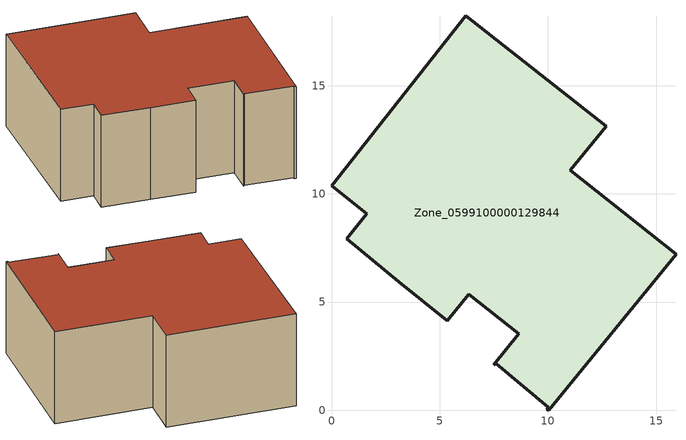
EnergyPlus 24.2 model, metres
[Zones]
Zone_0599100000129844
 floor ground (C_G): 7.5,2.11 8.65,3.54 6.34,5.36 5.35,4.14 3.1,5.95 0.69,7.92 1.64,9.07 0,10.37 6.21,18.23 12.68,13.12 11.02,11.09 15.92,7.21 10.03,0 9.95,0.06 10.02,0.14 7.6,2.15 z0
 wall outside (C_F): 12.68,13.12 6.21,18.23 0,10.37 1.64,9.07 0.69,7.92 3.1,5.95 5.35,4.14 6.34,5.36 8.65,3.54 7.5,2.11 7.6,2.15 10.02,0.14 9.95,0.06 10.03,0 15.92,7.21 11.02,11.09 12.68,13.12 z0:6.28
 roof outside (C_R): 8.65,3.54 7.5,2.11 7.6,2.15 10.02,0.14 9.95,0.06 10.03,0 15.92,7.21 11.02,11.09 12.68,13.12 6.21,18.23 0,10.37 1.64,9.07 0.69,7.92 3.1,5.95 5.35,4.14 6.34,5.36 z6.28
[BUILDING]
Pand.0599100000129844: North Axis=0; Terrain=City; Loads Convergence Tolerance Value=0.04; Temperature Convergence Tolerance Value=0.4; Solar Distribution=FullExterior; Maximum Number of Warmup Days=25; Minimum Number of Warmup Days=1
[Site:Location]
Rotterdam.The.Hague.AP_ZH_NLD Design_Conditions: Latitude=51.96; Longitude=4.45; Time Zone=1; Elevation=-4.5
[SITE:GROUNDTEMPERATURE:BUILDINGSURFACE]
18, 18, 18, 18, 18, 18, 18, 18, 18, 18, 18, 18
[MATERIAL] Thermal Absorptance=0.9; Solar Absorptance=0.7; Visible Absorptance=0.7
Name | Roughness | Thickness | Conductivity | Density | Specific Heat
G.D.1965 | MediumSmooth | 0.15 | 1 | 540 | 1210
F.D.1965 | Rough | 0.3 | 0.857143 | 1920 | 840
R.D.1965 | MediumRough | 0.2 | 0.08 | 1500 | 1000
[CONSTRUCTION]
C_G: G.D.1965
C_F: F.D.1965
C_R: R.D.1965
[ZONE]
Zone_0599100000129844: Type=1; Multiplier=1; Ceiling Height=Autocalculate; Volume=Autocalculate; Floor Area=autocalculate; Part of Total Floor Area=Yes
[ZONEINFILTRATION:DESIGNFLOWRATE]
Infil_Zone_0599100000129844: Zone or ZoneList or Space or SpaceList=Zone_0599100000129844; Schedule=AlwaysOn; Design Flow Rate Calculation Method=Flow/Area; Flow Rate per Floor Area=0.0042; Constant Term Coefficient=1; Temperature Term Coefficient=0; Velocity Term Coefficient=0; Velocity Squared Term Coefficient=0
[HVACTEMPLATE:ZONE:IDEALLOADSAIRSYSTEM]
Zone_0599100000129844: Maximum Heating Supply Air Temperature=50; Minimum Cooling Supply Air Temperature=13; Maximum Heating Supply Air Humidity Ratio=0.0156; Minimum Cooling Supply Air Humidity Ratio=0.0077; Heating Limit=NoLimit; Cooling Limit=NoLimit; Dehumidification Control Type=ConstantSensibleHeatRatio; Cooling Sensible Heat Ratio=0.7; Dehumidification Setpoint=60; Humidification Control Type=None; Humidification Setpoint=30; Outdoor Air Method=None; Outdoor Air Flow Rate per Person=0.00944; Outdoor Air Flow Rate per Zone Floor Area=0; Outdoor Air Flow Rate per Zone=0; Demand Controlled Ventilation Type=None; Outdoor Air Economizer Type=NoEconomizer; Heat Recovery Type=None; Sensible Heat Recovery Effectiveness=0.7; Latent Heat Recovery Effectiveness=0.65
[ZONECONTROL:THERMOSTAT]
ThermostatControl_Zone_0599100000129844: Zone or ZoneList=Zone_0599100000129844; Control Type Schedule=DualSetpointControlType; Control 1=Thermostat_Zone_0599100000129844; Temperature Difference Between Cutout And Setpoint=0
[THERMOSTATSETPOINT:DUALSETPOINT]
Thermostat_Zone_0599100000129844: Heating Setpoint Temperature Schedule=HeatingSetpoint_Zone_0599100000129844; Cooling Setpoint Temperature Schedule=CoolingSetpoint_Zone_0599100000129844
[SCHEDULE:COMPACT]
HeatingSetpoint_Zone_0599100000129844: Through: 12/31, For: AllDays, Until: 24:00, 21
CoolingSetpoint_Zone_0599100000129844: Through: 12/31, For: AllDays, Until: 24:00, 24
DualSetpointControlType: Through: 12/31, For: AllDays, Until: 24:00, 4
AlwaysOn: Through: 12/31, For: AllDays, Until: 24:00, 1
